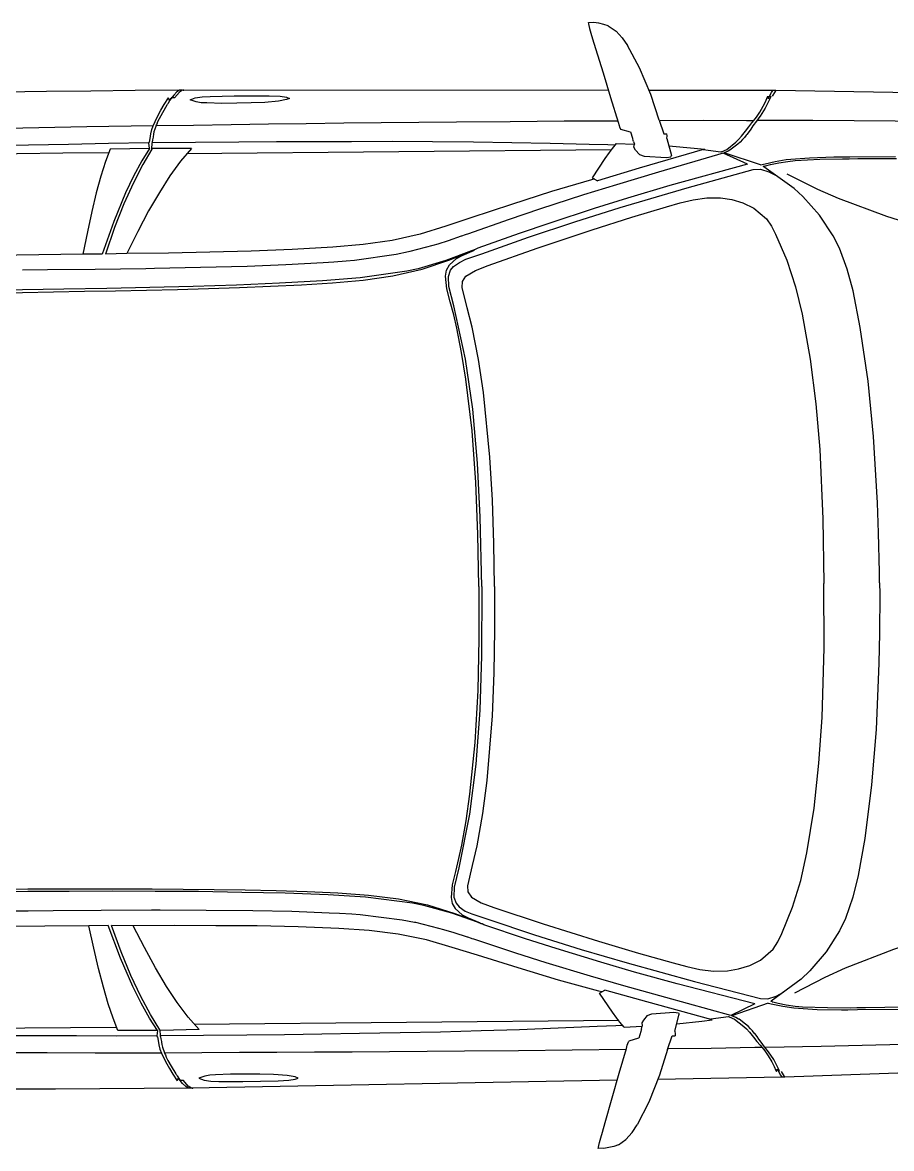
# Model space of a CAD drawing. Header units: inches. Extents: x 13 to 261, y -112 to -47.
# Drawn here: x 76.115 to 77.712, y -62.484 to -60.415 of the extents above; entities that cross this region are included whole.
import ezdxf

# ---------------------------------------------------------------- set-up
doc = ezdxf.new("R2010")
doc.units = ezdxf.units.IN
doc.header["$MEASUREMENT"] = 0

msp = doc.modelspace()

# ---------------------------------------------------------------- linework, layer by layer
at = {"linetype": 'Continuous'}
for p, q in [((76.3849, -60.5584), (76.3829, -60.5535)), ((76.3944, -60.5534), (76.3884, -60.5534)), ((76.4067, -60.5392), (76.4062, -60.5393)), ((76.4092, -60.5392), (76.4067, -60.5392)), ((77.1918, -60.5397), (76.4092, -60.5392)), ((77.4943, -60.54), (77.2668, -60.5401)), ((77.4934, -60.5505), (77.4988, -60.5415)), ((77.4998, -60.54), (77.4943, -60.54)), ((77.4963, -60.54), (77.4958, -60.54)), ((77.4988, -60.5415), (77.4998, -60.54)), ((77.7508, -60.5442), (77.4998, -60.54)), ((77.2853, -60.5944), (77.294, -60.6193)), ((77.2124, -60.607), (77.2144, -60.6115)), ((77.2325, -60.6164), (77.2144, -60.6115)), ((77.294, -60.6193), (77.2985, -60.6193)), ((77.2985, -60.6193), (77.2995, -60.6198)), ((76.3482, -60.6463), (76.3471, -60.6363)), ((77.2061, -60.6371), (77.2397, -60.6383)), ((77.2381, -60.6333), (77.2397, -60.6383)), ((77.2991, -60.6278), (77.3078, -60.6592)), ((76.3482, -60.6463), (76.2757, -60.6474)), ((77.1968, -60.6492), (76.4163, -60.6562)), ((77.2488, -60.6577), (77.2574, -60.6606)), ((77.3983, -60.6529), (77.3658, -60.6487)), ((77.4715, -60.6767), (77.4048, -60.6543)), ((77.479, -60.6787), (77.4765, -60.6797)), ((77.4775, -60.6802), (77.4765, -60.6797)), ((77.5769, -60.7218), (77.5207, -60.6938)), ((76.9301, -60.8046), (76.9286, -60.8051)), ((76.2614, -60.8406), (76.2259, -60.8409)), ((76.3069, -60.8397), (76.2674, -60.8405)), ((76.9484, -60.8314), (76.9469, -60.8319)), ((76.2725, -62.0745), (76.237, -62.0748)), ((76.318, -62.0746), (76.2785, -62.0745)), ((76.9595, -62.0714), (76.958, -62.0709)), ((76.9417, -62.0985), (76.9402, -62.098)), ((77.5899, -62.1697), (77.5341, -62.1987)), ((77.4913, -62.2131), (77.4903, -62.2136)), ((77.4928, -62.2146), (77.4903, -62.2136)), ((77.4853, -62.2167), (77.419, -62.2403)), ((77.2111, -62.2491), (76.4306, -62.2561)), ((77.263, -62.2397), (77.2715, -62.2366)), ((77.3137, -62.2687), (77.322, -62.2371)), ((77.4125, -62.2418), (77.3801, -62.2466)), ((76.3627, -62.2672), (76.2902, -62.2674)), ((76.3627, -62.2672), (76.3618, -62.2772)), ((77.2207, -62.261), (77.2542, -62.2592)), ((77.2527, -62.2643), (77.2542, -62.2592)), ((77.3133, -62.2772), (77.3143, -62.2767)), ((77.2274, -62.291), (77.2294, -62.2865)), ((77.2474, -62.2813), (77.2294, -62.2865)), ((77.3005, -62.3023), (77.3088, -62.2772)), ((77.3088, -62.2772), (77.3133, -62.2772)), ((76.401, -62.3544), (76.399, -62.3594)), ((76.4105, -62.3593), (76.4045, -62.3593)), ((77.208, -62.3587), (76.4256, -62.3732)), ((77.5105, -62.3529), (77.283, -62.357)), ((77.5094, -62.3425), (77.515, -62.3514)), ((77.516, -62.3529), (77.5105, -62.3529)), ((77.5125, -62.3529), (77.512, -62.3529)), ((77.515, -62.3514), (77.516, -62.3529)), ((77.7669, -62.3442), (77.516, -62.3529)), ((76.4231, -62.3732), (76.4226, -62.3732)), ((76.4256, -62.3732), (76.4231, -62.3732))]:
    msp.add_line(p, q, dxfattribs=at)
for points in [[(77.1917, -60.4212), (77.1832, -60.4183), (77.1742, -60.4164), (77.1647, -60.415), (77.1552, -60.4155)], [(77.1552, -60.4155), (77.1547, -60.4151), (77.1552, -60.4175), (77.1557, -60.4205), (77.1573, -60.426), (77.1598, -60.4345), (77.1629, -60.445), (77.1681, -60.4624), (77.182, -60.5073), (77.1959, -60.5527), (77.2098, -60.5981), (77.2114, -60.6041), (77.2124, -60.607)], [(77.1917, -60.4212), (77.2058, -60.4306), (77.2174, -60.443), (77.227, -60.4569)], [(77.2853, -60.5944), (77.2698, -60.5475), (77.2489, -60.4982), (77.227, -60.4569)], [(76.4067, -60.5392), (76.4037, -60.5393), (76.3222, -60.54), (76.2407, -60.5412), (76.1588, -60.542), (76.0793, -60.5432), (75.9998, -60.5444), (75.9208, -60.5461), (75.8413, -60.5473), (75.7618, -60.549), (75.6823, -60.5512), (75.6028, -60.5534)], [(76.3471, -60.6363), (76.3476, -60.6348), (76.3481, -60.6348), (76.3495, -60.6278), (76.3505, -60.6198), (76.3524, -60.6117), (76.3548, -60.6047), (76.3622, -60.5891), (76.3691, -60.5761), (76.3755, -60.5655), (76.3829, -60.5535)], [(76.3531, -60.6367), (76.3536, -60.6347), (76.3546, -60.6307), (76.3555, -60.6257), (76.3555, -60.6247), (76.356, -60.6207), (76.3569, -60.6152), (76.3603, -60.6052), (76.3603, -60.6047), (76.3613, -60.6032), (76.3623, -60.6011), (76.3638, -60.5971), (76.3667, -60.5911), (76.3726, -60.5801), (76.381, -60.566), (76.3815, -60.565), (76.3825, -60.5635), (76.3829, -60.5625), (76.3884, -60.5534)], [(76.4032, -60.5393), (76.3988, -60.5423), (76.3928, -60.5484), (76.3849, -60.5584)], [(76.4092, -60.5392), (76.4033, -60.5428), (76.3944, -60.5534)], [(76.4067, -60.5392), (76.4052, -60.5393), (76.4042, -60.5393), (76.4032, -60.5393)], [(76.4231, -60.5571), (76.4324, -60.5535), (76.4448, -60.5514), (76.4598, -60.5508), (76.5038, -60.5499), (76.5363, -60.5496), (76.5683, -60.5498), (76.5883, -60.5506), (76.5999, -60.552), (76.6056, -60.5543)], [(76.6056, -60.5543), (76.5999, -60.5565), (76.5854, -60.5597), (76.5604, -60.5619), (76.535, -60.5626), (76.509, -60.5633), (76.481, -60.5636), (76.4535, -60.5628), (76.4434, -60.5624), (76.4339, -60.561), (76.4231, -60.5571)], [(77.3998, -60.6524), (77.4093, -60.6483), (77.4261, -60.6346), (77.4311, -60.6301), (77.4365, -60.624), (77.444, -60.6145), (77.4499, -60.6064), (77.4553, -60.5994), (77.4622, -60.5913), (77.4652, -60.5873), (77.4701, -60.5797), (77.4765, -60.5687), (77.481, -60.5596), (77.4839, -60.5526), (77.4849, -60.5506)], [(77.4904, -60.5506), (77.4889, -60.5541), (77.4879, -60.5566), (77.4801, -60.5726), (77.4707, -60.5872), (77.4682, -60.5903)], [(77.4849, -60.5506), (77.4854, -60.5526), (77.4859, -60.5541)], [(77.4864, -60.5536), (77.4859, -60.5551), (77.4854, -60.5526)], [(77.4859, -60.5541), (77.4864, -60.5541), (77.4918, -60.5435), (77.4943, -60.54)], [(77.2088, -60.5961), (77.1103, -60.5965), (77.0113, -60.5973), (76.9123, -60.5982), (76.8433, -60.5988), (76.7743, -60.5995), (76.7053, -60.6001), (76.6363, -60.6012), (76.5673, -60.6018), (76.4983, -60.6029), (76.4293, -60.604), (76.3603, -60.6047)], [(77.4588, -60.5953), (77.4568, -60.5954), (77.4458, -60.5955), (77.3658, -60.5952), (77.2858, -60.5959)], [(77.4682, -60.5903), (77.4638, -60.5963), (77.4574, -60.6049), (77.4534, -60.6109), (77.4505, -60.6154)], [(78.7505, -60.6663), (78.7364, -60.6614), (78.7214, -60.657), (78.6928, -60.6508), (78.6928, -60.6508), (78.6903, -60.6503), (78.6823, -60.6489), (78.6658, -60.646), (78.6242, -60.6394), (78.5807, -60.6338), (78.4961, -60.6246), (78.4045, -60.6169), (78.3355, -60.6125), (78.2659, -60.6086), (78.1799, -60.6049), (78.0934, -60.6022), (78.0068, -60.5999), (77.9343, -60.5986), (77.8623, -60.5977), (77.7903, -60.5969), (77.7188, -60.596), (77.6433, -60.5957), (77.5678, -60.5949), (77.4653, -60.5948)], [(76.3548, -60.6047), (76.2328, -60.6068), (76.1448, -60.6086), (76.0569, -60.6104), (75.9754, -60.6121), (75.8939, -60.6143), (75.7994, -60.6167), (75.7044, -60.62), (75.5765, -60.6247), (75.4935, -60.6274), (75.41, -60.6302), (75.327, -60.6329)], [(77.2381, -60.6333), (77.2376, -60.6318), (77.2366, -60.6283), (77.233, -60.6164)], [(77.2991, -60.6278), (77.3, -60.6233), (77.2995, -60.6198)], [(77.4505, -60.6154), (77.446, -60.621), (77.445, -60.622)], [(76.3471, -60.6363), (76.2731, -60.6374), (76.1996, -60.6391), (76.1256, -60.6403), (76.0516, -60.6419), (75.9777, -60.6441), (75.9037, -60.6458), (75.8297, -60.6479), (75.7557, -60.6506), (75.6817, -60.6532), (75.6077, -60.6559), (75.5338, -60.6591), (75.4598, -60.6622), (75.3863, -60.6659), (75.3124, -60.6695)], [(76.4252, -60.6466), (76.3537, -60.6462), (76.3527, -60.6477), (76.3531, -60.6362)], [(77.2037, -60.6401), (77.1907, -60.6397), (77.1567, -60.639), (77.0846, -60.6372), (77.0141, -60.6358), (76.9436, -60.6349), (76.8686, -60.6341), (76.7941, -60.6338), (76.7196, -60.634), (76.6506, -60.6341), (76.5816, -60.6342), (76.5126, -60.6348), (76.4326, -60.6355), (76.3531, -60.6362)], [(77.2061, -60.6371), (77.1987, -60.6467), (77.1933, -60.6537), (77.1854, -60.6648), (77.1622, -60.7005), (77.1718, -60.7059)], [(77.2488, -60.6577), (77.2418, -60.6493), (77.2387, -60.6443), (77.2397, -60.6388), (77.2397, -60.6383)], [(77.3032, -60.6417), (77.3492, -60.6458), (77.3682, -60.6477)], [(77.445, -60.622), (77.4421, -60.626), (77.4386, -60.63), (77.4341, -60.6346), (77.4297, -60.6386), (77.4177, -60.6477), (77.4168, -60.6482), (77.4118, -60.6513), (77.4048, -60.6543)], [(75.6843, -60.6642), (75.7683, -60.662), (75.8528, -60.6602), (75.9368, -60.6585), (76.0208, -60.6567), (76.1048, -60.6555), (76.1888, -60.6547), (76.2728, -60.654)], [(76.2757, -60.6474), (76.2674, -60.6705), (76.2586, -60.6971), (76.2504, -60.7277), (76.2422, -60.7622), (76.2341, -60.7998), (76.2259, -60.8409)], [(76.3482, -60.6463), (76.3339, -60.6694), (76.3191, -60.697), (76.3044, -60.7282), (76.2829, -60.7804), (76.2614, -60.8406)], [(76.3527, -60.6477), (76.336, -60.6759), (76.3188, -60.7095), (76.3011, -60.7482), (76.284, -60.7919), (76.2674, -60.8405)], [(76.4252, -60.6466), (76.4054, -60.6698), (76.3856, -60.6969), (76.3664, -60.7271), (76.3467, -60.7613), (76.3271, -60.799), (76.3069, -60.8397)], [(77.4475, -60.6754), (77.4028, -60.6548), (77.2841, -60.6899), (77.2068, -60.7131), (77.146, -60.7316), (77.0652, -60.7579), (77.0094, -60.7769), (76.9331, -60.8036), (76.9301, -60.8046)], [(77.3682, -60.6477), (77.2486, -60.6827), (77.1718, -60.7059)], [(77.2574, -60.6606), (77.2984, -60.6628), (77.3064, -60.6617), (77.3078, -60.6592)], [(77.3998, -60.6524), (77.3988, -60.6529), (77.3983, -60.6529)], [(77.4715, -60.6767), (77.48, -60.6747), (77.4985, -60.6705), (77.5184, -60.6668), (77.5614, -60.6634), (77.6064, -60.662), (77.6179, -60.6619), (77.6359, -60.6618), (77.7194, -60.661)], [(77.4475, -60.6754), (77.3048, -60.7147), (77.227, -60.7379), (77.1657, -60.757), (77.084, -60.7837), (77.0281, -60.8027), (76.9519, -60.8299), (76.9484, -60.8314)], [(77.6904, -61.4448), (77.6902, -61.4248), (77.6886, -61.3528), (77.6866, -61.2973), (77.679, -61.1759), (77.6691, -61.074), (77.6547, -60.9756), (77.6416, -60.9082), (77.6307, -60.8683), (77.6164, -60.8294), (77.6052, -60.807), (77.5798, -60.7688), (77.5495, -60.7345), (77.5334, -60.7197), (77.4775, -60.6802)], [(77.479, -60.6787), (77.4805, -60.6786), (77.49, -60.6761), (77.505, -60.6729), (77.5215, -60.6703), (77.5349, -60.6687), (77.5804, -60.6663), (77.6224, -60.6654), (77.6344, -60.6653), (77.6504, -60.6651), (77.7214, -60.665)], [(77.1662, -60.7025), (77.1607, -60.704), (77.0874, -60.7257), (77.0136, -60.7493), (76.9389, -60.774), (76.893, -60.7894), (76.8456, -60.8038), (76.7942, -60.8153), (76.7408, -60.8228), (76.6853, -60.8278), (76.6104, -60.8319), (76.5349, -60.8351), (76.4589, -60.8368), (76.3829, -60.8385), (76.3069, -60.8397)], [(76.9589, -61.4513), (76.9563, -61.3239), (76.9514, -61.2244), (76.9425, -61.1255), (76.9292, -61.0336), (76.9078, -60.9353), (76.8985, -60.8999), (76.8978, -60.8814), (76.9017, -60.8703), (76.9072, -60.8633), (76.9181, -60.8557), (76.93, -60.8501), (76.9589, -60.8398), (77.0447, -60.8096), (77.1299, -60.7813), (77.2137, -60.755), (77.3369, -60.7189), (77.4581, -60.6853)], [(77.4581, -60.6853), (77.4716, -60.6847), (77.4866, -60.6891), (77.5002, -60.6962)], [(78.9148, -61.0907), (78.9037, -61.0829), (78.8846, -61.0756), (78.8606, -61.0678), (78.7909, -61.0484), (78.7247, -61.032), (78.6581, -61.0151), (78.5909, -60.9977), (78.5233, -60.9803), (78.4556, -60.9629), (78.386, -60.9456), (78.3158, -60.9282), (78.2461, -60.9108), (78.176, -60.8939), (78.1053, -60.8771), (78.0382, -60.8612), (77.971, -60.8448), (77.9039, -60.8284), (77.8367, -60.811), (77.7701, -60.7921), (77.7039, -60.7712), (77.6146, -60.7385), (77.5769, -60.7218)], [(76.9824, -61.4511), (76.9812, -61.3721), (76.9785, -61.2927), (76.9738, -61.2137), (76.9622, -61.0948), (76.9532, -61.0344), (76.9412, -60.975), (76.9412, -60.975), (76.9323, -60.9391), (76.923, -60.9021), (76.9234, -60.8906), (76.9298, -60.8811), (76.9477, -60.8704), (76.9706, -60.8612), (77.0609, -60.8299), (77.1621, -60.796), (77.2349, -60.7728), (77.2987, -60.7538), (77.3236, -60.7466), (77.3476, -60.7408), (77.3725, -60.7371), (77.398, -60.7369), (77.4186, -60.7402), (77.4391, -60.746), (77.4592, -60.7558), (77.4824, -60.7756), (77.4915, -60.7891), (77.4992, -60.804), (77.5196, -60.8518), (77.5355, -60.9007), (77.548, -60.9511), (77.5627, -61.0334), (77.5729, -61.1158), (77.5802, -61.1993), (77.5863, -61.3272), (77.5879, -61.4457)], [(76.9286, -60.8051), (76.9217, -60.8077), (76.9212, -60.8077), (76.8972, -60.8159), (76.8783, -60.822), (76.8688, -60.8246), (76.8269, -60.836), (76.8244, -60.8365), (76.802, -60.8412), (76.7251, -60.8524), (76.7096, -60.8536), (76.6871, -60.8553), (76.6676, -60.8564), (76.5991, -60.8605), (76.5276, -60.8632), (76.4422, -60.8654), (76.3572, -60.8672), (76.3417, -60.8673), (76.2487, -60.8687), (76.1607, -60.8695), (76.1147, -60.8699)], [(76.2259, -60.8409), (76.1449, -60.8416), (76.0634, -60.8428), (75.9824, -60.8431), (75.9014, -60.8428), (75.8199, -60.842)], [(76.9469, -60.8319), (76.9404, -60.8345), (76.8931, -60.8524), (76.8422, -60.8674), (76.8212, -60.8721), (76.7353, -60.8843), (76.6664, -60.8899), (76.5874, -60.8941), (76.5079, -60.8974), (76.4285, -60.9001), (76.349, -60.9018), (76.27, -60.9035), (76.1905, -60.9047), (76.115, -60.9059)], [(76.1151, -60.9109), (76.172, -60.9099), (76.229, -60.9089), (76.286, -60.9078), (76.343, -60.9068), (76.4, -60.9053), (76.457, -60.9038), (76.514, -60.9018), (76.571, -60.8993), (76.6279, -60.8968), (76.6844, -60.8933), (76.7409, -60.8883), (76.7958, -60.8803), (76.8492, -60.8683), (76.8985, -60.8514), (76.9454, -60.8334)], [(76.9539, -61.4514), (76.9539, -61.4509), (76.9521, -61.3559), (76.9521, -61.3554), (76.9482, -61.2604), (76.9414, -61.165), (76.93, -61.0706), (76.9221, -61.0212), (76.9132, -60.9767), (76.9075, -60.9523), (76.9012, -60.9283), (76.895, -60.9044), (76.8923, -60.8809), (76.8942, -60.8699), (76.8996, -60.8604), (76.9125, -60.8487), (76.923, -60.8431), (76.9454, -60.8334)], [(76.115, -60.9059), (76.0315, -60.9071)], [(76.0576, -60.9114), (76.1151, -60.9109)], [(76.9824, -61.4511), (76.9826, -61.5301), (76.9813, -61.6097), (76.978, -61.6887), (76.9686, -61.8078), (76.9607, -61.8683), (76.9497, -61.9279), (76.9497, -61.9279), (76.9415, -61.964), (76.9328, -62.0011), (76.9334, -62.0126), (76.94, -62.022), (76.9581, -62.0324), (76.9812, -62.0412), (77.072, -62.0709), (77.1738, -62.1029), (77.247, -62.1248), (77.3111, -62.1427), (77.3362, -62.1495), (77.3602, -62.1548), (77.3853, -62.1581), (77.4108, -62.1578), (77.4312, -62.1541), (77.4517, -62.148), (77.4716, -62.1378), (77.4944, -62.1176), (77.5033, -62.104), (77.5106, -62.0889), (77.5302, -62.0408), (77.5453, -61.9916), (77.5568, -61.941), (77.5701, -61.8584), (77.5788, -61.7758), (77.5846, -61.6923), (77.5885, -61.5642), (77.5879, -61.4457)], [(77.6904, -61.4448), (77.6906, -61.4648), (77.6902, -61.5368), (77.6892, -61.5923), (77.6838, -61.7139), (77.6757, -61.8159), (77.6631, -61.9146), (77.6512, -61.9822), (77.6411, -62.0223), (77.6274, -62.0614), (77.6166, -62.084), (77.592, -62.1227), (77.5623, -62.1575), (77.5464, -62.1726), (77.4913, -62.2131)], [(76.9539, -61.4514), (76.9539, -61.4519), (76.9538, -61.5469), (76.9538, -61.5474), (76.9516, -61.6424), (76.9465, -61.738), (76.9368, -61.8326), (76.9298, -61.8821), (76.9217, -61.9267), (76.9164, -61.9512), (76.9106, -61.9753), (76.9048, -61.9994), (76.9025, -62.0229), (76.9046, -62.0339), (76.9102, -62.0433), (76.9233, -62.0547), (76.9339, -62.0601), (76.9564, -62.0694)], [(76.9589, -61.4513), (76.9586, -61.5789), (76.9555, -61.6784), (76.9483, -61.7775), (76.9367, -61.8696), (76.917, -61.9682), (76.9084, -62.0038), (76.908, -62.0223), (76.9121, -62.0333), (76.9177, -62.0402), (76.9288, -62.0476), (76.9408, -62.053), (76.9699, -62.0628), (77.0562, -62.0915), (77.1419, -62.1182), (77.2261, -62.143), (77.3499, -62.1769), (77.4717, -62.2083)], [(78.921, -61.7769), (78.91, -61.7849), (78.891, -61.7926), (78.8671, -61.8008), (78.7978, -61.8214), (78.732, -61.839), (78.6656, -61.8571), (78.5988, -61.8757), (78.5314, -61.8943), (78.4641, -61.9129), (78.3948, -61.9315), (78.3249, -61.9501), (78.2556, -61.9688), (78.1858, -61.9869), (78.1154, -62.005), (78.0486, -62.0221), (77.9817, -62.0397), (77.9149, -62.0573), (77.848, -62.0759), (77.7817, -62.096), (77.7159, -62.1181), (77.6272, -62.1524), (77.5899, -62.1697)], [(76.0674, -62.0073), (76.1249, -62.0068)], [(76.1249, -62.0068), (76.1819, -62.0068), (76.2389, -62.0068), (76.2959, -62.0068), (76.3529, -62.0068), (76.4099, -62.0073), (76.4669, -62.0078), (76.5239, -62.0088), (76.5809, -62.0102), (76.6379, -62.0117), (76.6944, -62.0142), (76.751, -62.0182), (76.806, -62.0252), (76.8596, -62.0363), (76.9093, -62.0523), (76.9564, -62.0694)], [(76.1249, -62.0118), (76.0414, -62.0121)], [(76.958, -62.0709), (76.9514, -62.0684), (76.9038, -62.0514), (76.8527, -62.0373), (76.8316, -62.033), (76.7455, -62.0223), (76.6765, -62.0179), (76.5974, -62.0151), (76.5179, -62.0133), (76.4384, -62.012), (76.3589, -62.0117), (76.2799, -62.0114), (76.2004, -62.0117), (76.1249, -62.0118)], [(76.1252, -62.0478), (76.0947, -62.0481), (76.0942, -62.0481), (75.9902, -62.049), (75.9727, -62.0497), (75.8648, -62.0522), (75.8253, -62.0535), (75.8023, -62.0547), (75.7163, -62.0625), (75.7034, -62.0641), (75.6125, -62.0829), (75.6055, -62.085), (75.5183, -62.1128), (75.5128, -62.1148), (75.5123, -62.1148)], [(76.9402, -62.098), (76.9332, -62.0956), (76.9327, -62.0956), (76.9086, -62.0878), (76.8896, -62.082), (76.88, -62.0796), (76.8379, -62.069), (76.8354, -62.0685), (76.8129, -62.0642), (76.7358, -62.0544), (76.7203, -62.0535), (76.6978, -62.0522), (76.6783, -62.0514), (76.6097, -62.0485), (76.5382, -62.0471), (76.4527, -62.0464), (76.3677, -62.0462), (76.3522, -62.0463), (76.2592, -62.0466), (76.1712, -62.0474), (76.1252, -62.0478)], [(76.237, -62.0748), (76.156, -62.0756), (76.0745, -62.0758), (75.9935, -62.077), (75.9125, -62.0787), (75.831, -62.081)], [(76.2902, -62.2674), (76.2815, -62.2444), (76.2723, -62.218), (76.2635, -62.1876), (76.2547, -62.1532), (76.2458, -62.1158), (76.237, -62.0748)], [(76.3627, -62.2672), (76.348, -62.2443), (76.3327, -62.217), (76.3175, -62.1861), (76.295, -62.1343), (76.2725, -62.0745)], [(76.3672, -62.2657), (76.3499, -62.2378), (76.3321, -62.2045), (76.3138, -62.1661), (76.2959, -62.1228), (76.2785, -62.0745)], [(77.1796, -62.1964), (77.1741, -62.195), (77.1004, -62.1746), (77.0262, -62.1523), (76.951, -62.1289), (76.9048, -62.1144), (76.8572, -62.1008), (76.8056, -62.0902), (76.7521, -62.0837), (76.6965, -62.0797), (76.6215, -62.0769), (76.546, -62.0751), (76.47, -62.0747), (76.394, -62.0744), (76.318, -62.0746)], [(76.4397, -62.2655), (76.4195, -62.2427), (76.3992, -62.2159), (76.3795, -62.1861), (76.3592, -62.1522), (76.3388, -62.1149), (76.318, -62.0746)], [(77.4613, -62.2184), (77.318, -62.1817), (77.2398, -62.1599), (77.1781, -62.1419), (77.0959, -62.1166), (77.0397, -62.0986), (76.963, -62.0728), (76.9595, -62.0714)], [(77.4613, -62.2184), (77.417, -62.2398), (77.2977, -62.2068), (77.22, -62.185), (77.1588, -62.1676), (77.0776, -62.1428), (77.0214, -62.1248), (76.9447, -62.0995), (76.9417, -62.0985)], [(77.2207, -62.261), (77.2131, -62.2516), (77.2075, -62.2447), (77.1994, -62.2337), (77.1756, -62.1984), (77.1851, -62.1929)], [(77.3826, -62.2476), (77.2623, -62.2147), (77.1851, -62.1929)], [(77.4717, -62.2083), (77.4852, -62.2087), (77.5002, -62.204), (77.5136, -62.1967)], [(78.7642, -62.2042), (78.7503, -62.2094), (78.7353, -62.214), (78.7069, -62.2207), (78.7069, -62.2207), (78.7044, -62.2213), (78.6964, -62.2228), (78.6799, -62.226), (78.6385, -62.2334), (78.595, -62.2397), (78.5106, -62.2505), (78.4192, -62.2598), (78.3503, -62.2654), (78.2808, -62.2706), (78.1948, -62.2758), (78.1084, -62.2801), (78.0219, -62.2839), (77.9494, -62.2865), (77.8774, -62.2887), (77.8055, -62.2908), (77.734, -62.2929), (77.6585, -62.2946), (77.583, -62.2968), (77.4805, -62.2987)], [(77.4928, -62.2146), (77.4943, -62.2146), (77.5038, -62.217), (77.5188, -62.2199), (77.5353, -62.2222), (77.5489, -62.2236), (77.5944, -62.2252), (77.6364, -62.2253), (77.6484, -62.2252), (77.6644, -62.2251), (77.7354, -62.2239)], [(77.2715, -62.2366), (77.3124, -62.2337), (77.3204, -62.2346), (77.322, -62.2371)], [(77.4853, -62.2167), (77.4938, -62.2186), (77.5123, -62.2224), (77.5324, -62.2257), (77.5754, -62.2284), (77.6204, -62.229), (77.6319, -62.2289), (77.6499, -62.2287), (77.7334, -62.2279)], [(77.263, -62.2397), (77.2561, -62.2482), (77.2531, -62.2532), (77.2542, -62.2587), (77.2542, -62.2592)], [(77.3176, -62.2547), (77.3636, -62.2498), (77.3826, -62.2476)], [(77.414, -62.2423), (77.413, -62.2418), (77.4125, -62.2418)], [(77.414, -62.2423), (77.4235, -62.2462), (77.4407, -62.2596), (77.4457, -62.264), (77.4513, -62.27), (77.4588, -62.2794), (77.4649, -62.2874), (77.4705, -62.2943), (77.4776, -62.3022), (77.4806, -62.3062), (77.4857, -62.3137), (77.4923, -62.3246), (77.4968, -62.3336), (77.4999, -62.3405), (77.5009, -62.3425)], [(77.4598, -62.2719), (77.4567, -62.2679), (77.4532, -62.264), (77.4487, -62.2595), (77.4441, -62.2555), (77.4321, -62.2466), (77.431, -62.2462), (77.426, -62.2432), (77.419, -62.2403)], [(76.3618, -62.2772), (76.2878, -62.2774), (76.2143, -62.277), (76.1403, -62.2772), (76.0663, -62.2769), (75.9923, -62.276), (75.9183, -62.2757), (75.8442, -62.2749), (75.7702, -62.2735), (75.6962, -62.2722), (75.6222, -62.2708), (75.5482, -62.269), (75.4742, -62.2672), (75.4006, -62.2648), (75.3266, -62.2625)], [(75.6986, -62.2612), (75.7826, -62.2619), (75.8671, -62.2621), (75.9511, -62.2624), (76.0351, -62.2626), (76.1191, -62.2624), (76.2031, -62.2616), (76.2871, -62.2609)], [(76.4397, -62.2655), (76.3682, -62.2672), (76.3672, -62.2657), (76.3678, -62.2772)], [(77.2181, -62.2581), (77.2052, -62.2587), (77.1712, -62.26), (77.0992, -62.2631), (77.0287, -62.2658), (76.9582, -62.2679), (76.8832, -62.2701), (76.8088, -62.2717), (76.7343, -62.2729), (76.6653, -62.274), (76.5963, -62.2751), (76.5273, -62.2757), (76.4473, -62.2765), (76.3678, -62.2772)], [(76.3678, -62.2767), (76.3683, -62.2787), (76.3693, -62.2827), (76.3704, -62.2876), (76.3704, -62.2886), (76.3709, -62.2926), (76.372, -62.2981), (76.3756, -62.3081), (76.3756, -62.3086), (76.3766, -62.3101), (76.3776, -62.3121), (76.3791, -62.3161), (76.3822, -62.322), (76.3883, -62.333), (76.3969, -62.3469), (76.3974, -62.3479), (76.3984, -62.3494), (76.3989, -62.3504), (76.4045, -62.3593)], [(77.2527, -62.2643), (77.2522, -62.2658), (77.2512, -62.2693), (77.2479, -62.2813)], [(77.3137, -62.2687), (77.3148, -62.2732), (77.3143, -62.2767)], [(77.4653, -62.2783), (77.4608, -62.2729), (77.4598, -62.2719)], [(76.3618, -62.2772), (76.3623, -62.2787), (76.3628, -62.2787), (76.3644, -62.2857), (76.3654, -62.2937), (76.3675, -62.3017), (76.3701, -62.3086), (76.3777, -62.3241), (76.3848, -62.337), (76.3914, -62.3475), (76.399, -62.3594)], [(77.1737, -62.4835), (77.1732, -62.484), (77.1736, -62.4815), (77.1741, -62.4785), (77.1756, -62.4729), (77.178, -62.4644), (77.1809, -62.4539), (77.1857, -62.4364), (77.1988, -62.3912), (77.2119, -62.3456), (77.225, -62.3), (77.2265, -62.294), (77.2274, -62.291)], [(77.4836, -62.3032), (77.479, -62.2972), (77.4724, -62.2888), (77.4684, -62.2828), (77.4653, -62.2783)], [(76.3701, -62.3086), (76.2481, -62.3087), (76.1601, -62.3085), (76.0721, -62.3083), (75.9905, -62.308), (75.909, -62.3073), (75.8145, -62.3066), (75.7195, -62.305), (75.5915, -62.3026), (75.5085, -62.3014), (75.425, -62.3001), (75.3419, -62.2988)], [(77.224, -62.302), (77.1255, -62.3034), (77.0266, -62.3043), (76.9276, -62.3052), (76.8586, -62.3058), (76.7896, -62.3064), (76.7206, -62.307), (76.6516, -62.3071), (76.5826, -62.3077), (76.5136, -62.3079), (76.4446, -62.308), (76.3756, -62.3086)], [(77.3005, -62.3023), (77.286, -62.3495), (77.2659, -62.3991), (77.2448, -62.4408)], [(77.474, -62.2983), (77.472, -62.2983), (77.461, -62.2984), (77.381, -62.3001), (77.301, -62.3008)], [(77.5064, -62.3425), (77.5049, -62.339), (77.5039, -62.3365), (77.4957, -62.3206), (77.4861, -62.3062), (77.4836, -62.3032)], [(77.5009, -62.3425), (77.5014, -62.3405), (77.5019, -62.339)], [(77.5024, -62.3395), (77.5019, -62.338), (77.5014, -62.3405)], [(77.5019, -62.339), (77.5024, -62.339), (77.508, -62.3495), (77.5105, -62.3529)], [(76.4196, -62.3732), (76.4151, -62.3702), (76.4091, -62.3643), (76.401, -62.3544)], [(76.4256, -62.3732), (76.4196, -62.3697), (76.4105, -62.3593)], [(76.6217, -62.3546), (76.616, -62.3524), (76.6014, -62.3496), (76.5764, -62.3478), (76.5509, -62.3475), (76.5249, -62.3473), (76.4969, -62.3475), (76.4694, -62.3488), (76.4594, -62.3493), (76.4499, -62.3509), (76.4391, -62.355)], [(76.4391, -62.355), (76.4485, -62.3584), (76.461, -62.3603), (76.476, -62.3607), (76.52, -62.3608), (76.5525, -62.3605), (76.5845, -62.3597), (76.6045, -62.3586), (76.616, -62.3569), (76.6217, -62.3546)], [(76.4231, -62.3732), (76.4201, -62.3732), (76.3386, -62.3739), (76.2571, -62.3742), (76.1752, -62.3749), (76.0956, -62.3751), (76.0161, -62.3753), (75.9371, -62.375), (75.8576, -62.3752), (75.7781, -62.3749), (75.6986, -62.3742), (75.6191, -62.3734)], [(76.4231, -62.3732), (76.4216, -62.3732), (76.4206, -62.3732), (76.4196, -62.3732)], [(77.2101, -62.4771), (77.224, -62.4675), (77.2354, -62.4549), (77.2448, -62.4408)], [(77.2101, -62.4771), (77.2016, -62.4802), (77.1927, -62.4823), (77.1832, -62.4839), (77.1737, -62.4835)]]:
    msp.add_lwpolyline(points, dxfattribs=at)
for p in [(76.4107, -60.5392), (76.4271, -62.3731)]:
    msp.add_point(p, dxfattribs=at)

doc.saveas('drawing.dxf')
